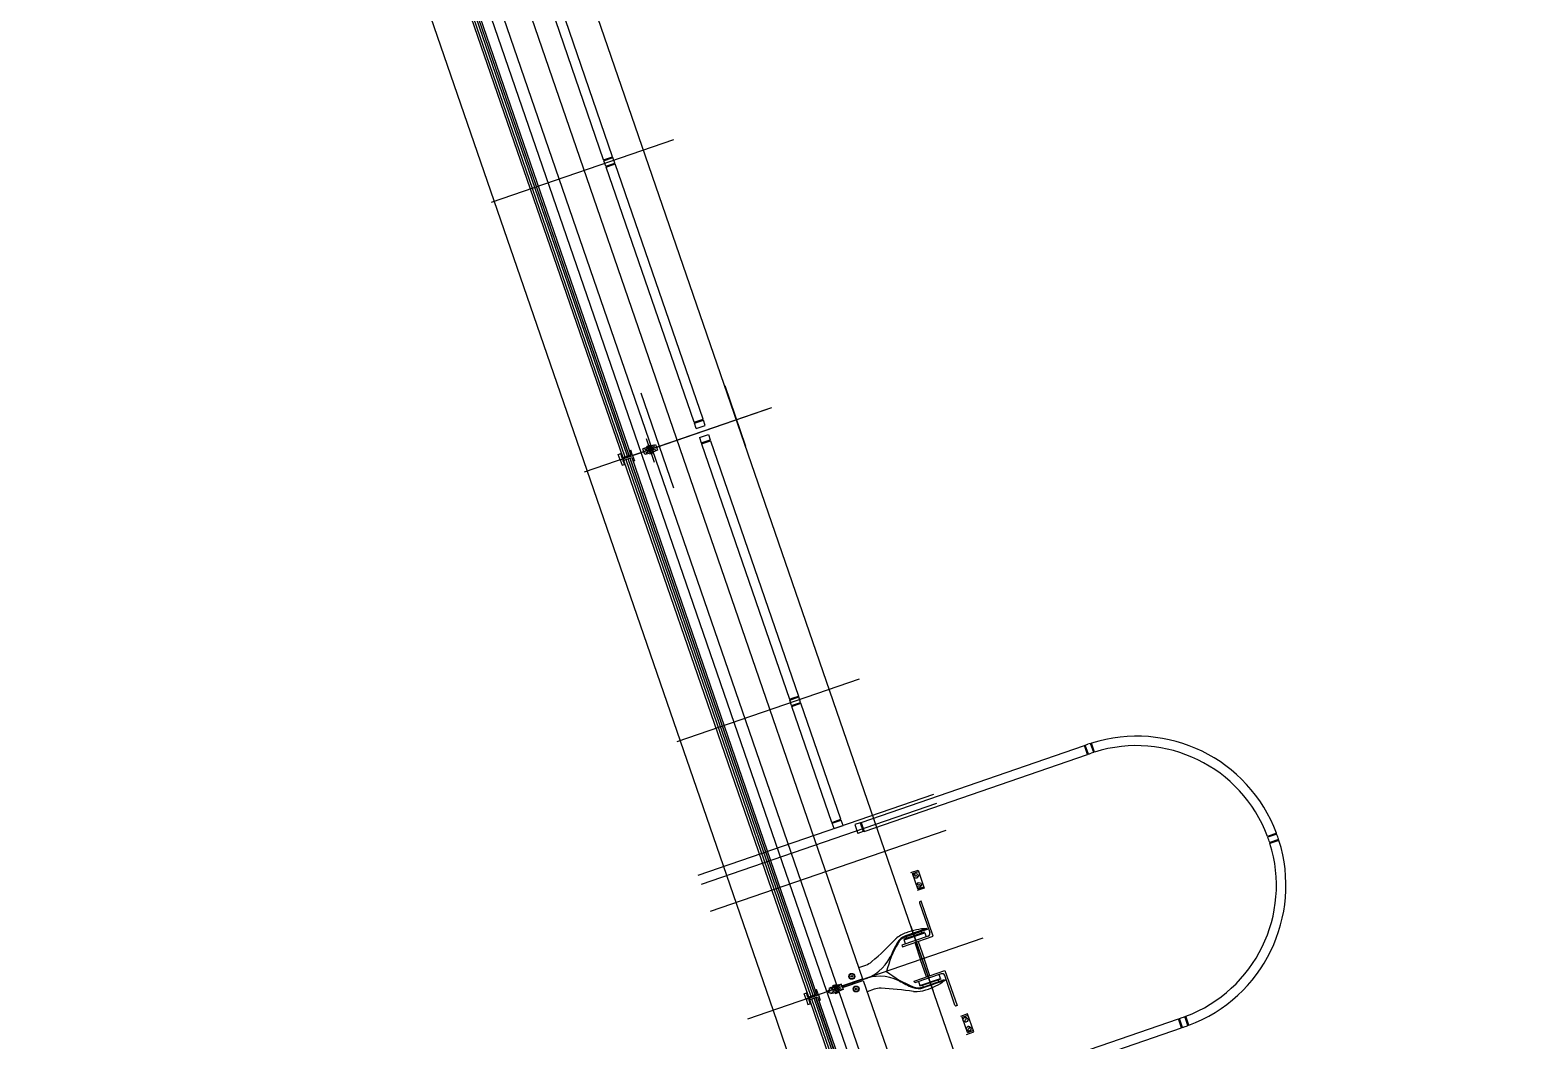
# Model space of a CAD drawing. Extents: x 809434 to 809707, y 818708 to 819364.
# Drawn here: x 809478.98 to 809486.79, y 819222.24 to 819227.56 of the extents above; entities that cross this region are included whole.
import ezdxf

# ---------------------------------------------------------------- set-up
doc = ezdxf.new("R2010")
doc.units = 0
for name, color, linetype in [('MAJ610__', 7, 'Continuous'), ('MAJ630__', 7, 'Continuous'), ('MAJ640__', 7, 'Continuous'), ('MAJ640__1', 7, 'Continuous'), ('MMH294_S', 7, 'Continuous')]:
    doc.layers.add(name, color=color, linetype=linetype)

msp = doc.modelspace()

# ---------------------------------------------------------------- linework, layer by layer
at = {"layer": 'MAJ610__'}
for p, q in [((809483.6186, 819223.118), (809483.6493, 819223.1286)), ((809483.6463, 819223.0376), (809483.6186, 819223.118)), ((809483.6463, 819223.0376), (809483.677, 819223.0482)), ((809483.8791, 819222.3616), (809483.9098, 819222.3722)), ((809483.9067, 819222.2812), (809483.8791, 819222.3616)), ((809483.9067, 819222.2812), (809483.9375, 819222.2918))]:
    msp.add_line(p, q, dxfattribs=at)
for points in [[(809483.6091, 819223.1226), (809483.6469, 819223.1357), (809483.6795, 819223.0411), (809483.6416, 819223.0281)], [(809483.9021, 819222.2717), (809483.9399, 819222.2847), (809483.9074, 819222.3793), (809483.8695, 819222.3662)]]:
    msp.add_lwpolyline(points, dxfattribs=at)
for centre in [(809483.6361, 819223.1055), (809483.6524, 819223.0582), (809483.8966, 819222.3491), (809483.9129, 819222.3018)]:
    msp.add_circle(centre, 0.0125, dxfattribs=at)
for centre, start, end in [((809483.6341, 819223.1114), 109, 289), ((809483.6382, 819223.0996), 289, 109), ((809483.6504, 819223.0642), 109, 289), ((809483.6544, 819223.0523), 289, 109), ((809483.8986, 819222.3432), 109, 289), ((809483.8945, 819222.355), 289, 109), ((809483.9149, 819222.2959), 109, 289), ((809483.9108, 819222.3077), 289, 109)]:
    msp.add_arc(centre, 0.00625, start, end, dxfattribs=at)
at = {"layer": 'MAJ630__'}
for p, q in [((809478.9779, 819233.7435), (809482.8847, 819222.3973)), ((809481.4057, 819228.2285), (809483.3559, 819222.5648)), ((809481.1228, 819228.1284), (809482.0946, 819225.306)), ((809481.1654, 819228.1431), (809482.1372, 819225.3207)), ((809482.1299, 819225.342), (809482.1372, 819225.3445)), ((809482.147, 819225.3161), (809482.1372, 819225.3445)), ((809482.0717, 819225.3219), (809482.084, 819225.3262)), ((809482.0815, 819225.2936), (809482.0717, 819225.3219)), ((809482.0815, 819225.2936), (809482.147, 819225.3161)), ((809482.0815, 819225.2936), (809482.147, 819225.3161)), ((809482.0815, 819225.2936), (809482.0912, 819225.2652)), ((809482.0913, 819225.3049), (809482.084, 819225.3262)), ((809482.0912, 819225.2652), (809482.1035, 819225.2694)), ((809482.0913, 819225.3049), (809482.1372, 819225.3207)), ((809482.0962, 819225.2907), (809482.1421, 819225.3065)), ((809482.0962, 819225.2907), (809482.1035, 819225.2694)), ((809482.0995, 819225.2919), (809483.0714, 819222.4695)), ((809482.1372, 819225.3207), (809482.1299, 819225.342)), ((809482.1421, 819225.3065), (809483.1139, 819222.4841)), ((809482.1421, 819225.3065), (809482.1494, 819225.2852)), ((809482.147, 819225.3161), (809482.1567, 819225.2878)), ((809482.1494, 819225.2852), (809482.1567, 819225.2878)), ((809483.3591, 819222.5554), (809485.3093, 819216.8917)), ((809483.0484, 819222.4854), (809483.0607, 819222.4896)), ((809483.0582, 819222.457), (809483.0484, 819222.4854)), ((809483.0582, 819222.457), (809483.1237, 819222.4796)), ((809483.0582, 819222.457), (809483.1237, 819222.4796)), ((809483.0582, 819222.457), (809483.0679, 819222.4287)), ((809483.068, 819222.4683), (809483.0607, 819222.4896)), ((809483.068, 819222.4683), (809483.1139, 819222.4841)), ((809483.0729, 819222.4542), (809483.1188, 819222.47)), ((809483.0729, 819222.4542), (809483.0802, 819222.4329)), ((809483.0762, 819222.4553), (809484.0481, 819219.6329)), ((809483.1066, 819222.5054), (809483.1139, 819222.5079)), ((809483.1139, 819222.4841), (809483.1066, 819222.5054)), ((809483.1237, 819222.4796), (809483.1139, 819222.5079)), ((809483.1188, 819222.47), (809484.0906, 819219.6476)), ((809483.1188, 819222.47), (809483.1261, 819222.4487)), ((809483.1237, 819222.4796), (809483.1334, 819222.4512)), ((809482.8847, 819222.3973), (809486.7915, 819211.0511)), ((809483.0679, 819222.4287), (809483.0802, 819222.4329)), ((809483.1261, 819222.4487), (809483.1334, 819222.4512))]:
    msp.add_line(p, q, dxfattribs=at)
for points in [[(809483.6937, 819222.8283), (809483.6951, 819222.8243), (809483.5823, 819222.7854)], [(809483.3355, 819222.6239), (809483.3723, 819222.6366)], [(809483.6734, 819222.5209), (809483.7862, 819222.5598), (809483.7875, 819222.5558)], [(809483.4163, 819222.5089), (809483.3794, 819222.4963)]]:
    msp.add_lwpolyline(points, dxfattribs=at)
for centre, radius, start, end in [((809482.5413, 819223.6801), 1.3402, 310.07845, 317.42579), ((809483.5429, 819222.7599), 0.02, 130.39607, 137.42579), ((809483.6417, 819222.6438), 0.1724, 109.2751, 130.39607), ((809483.6067, 819222.7145), 0.075, 109, 149.96236), ((809483.7047, 819222.4891), 0.3393, 91.86071, 110.70605), ((809484.029, 819222.4703), 0.5628, 149.96236, 166.36786), ((809483.3398, 819222.7311), 0.1, 289, 310.07845), ((809483.8314, 819223.0442), 0.5628, 231.63214, 248.03764), ((809483.5874, 819222.8298), 0.3393, 287.29394, 306.13928), ((809483.4488, 819222.4144), 0.1, 87.92155, 109), ((809483.4038, 819221.175), 1.3402, 80.57421, 87.92155), ((809483.6489, 819222.5918), 0.075, 248.03764, 289), ((809483.6266, 819222.5168), 0.02, 260.57421, 267.60393), ((809483.633, 819222.6691), 0.1724, 267.60393, 288.72489)]:
    msp.add_arc(centre, radius, start, end, dxfattribs=at)
at = {"layer": 'MAJ640__'}
for p, q in [((809481.2166, 819228.1634), (809483.1667, 819222.4997)), ((809481.1344, 819228.1324), (809482.1062, 819225.31)), ((809481.1457, 819228.1363), (809482.1176, 819225.3139)), ((809481.1552, 819228.1396), (809482.127, 819225.3172)), ((809481.1559, 819228.1398), (809482.1277, 819225.3174)), ((809482.2114, 819225.3542), (809482.201, 819225.3506)), ((809482.2108, 819225.3222), (809482.201, 819225.3506)), ((809482.2514, 819225.3614), (809482.2206, 819225.3508)), ((809482.2215, 819225.3632), (809482.2432, 819225.3707)), ((809482.2221, 819225.3645), (809482.2215, 819225.3632)), ((809482.2225, 819225.3604), (809482.2215, 819225.3632)), ((809482.242, 819225.3713), (809482.2221, 819225.3645)), ((809482.2225, 819225.3604), (809482.2442, 819225.3679)), ((809482.2244, 819225.361), (809482.2247, 819225.3601)), ((809482.2571, 819225.3448), (809482.2263, 819225.3342)), ((809482.242, 819225.3713), (809482.2432, 819225.3707)), ((809482.2423, 819225.3672), (809482.2427, 819225.3663)), ((809482.2442, 819225.3679), (809482.2432, 819225.3707)), ((809482.2516, 819225.3614), (809482.2592, 819225.364)), ((809482.2568, 819225.3698), (809482.2672, 819225.3734)), ((809482.2649, 819225.3475), (809482.2573, 819225.3449)), ((809482.2769, 819225.345), (809482.2665, 819225.3414)), ((809482.2672, 819225.3734), (809482.2769, 819225.345)), ((809482.1111, 819225.2958), (809483.0829, 819222.4735)), ((809482.1225, 819225.2998), (809483.0943, 819222.4774)), ((809482.1319, 819225.303), (809483.1037, 819222.4806)), ((809482.1326, 819225.3033), (809483.1044, 819222.4809)), ((809482.2212, 819225.3258), (809482.2108, 819225.3222)), ((809482.2188, 819225.3316), (809482.2263, 819225.3342)), ((809482.2223, 819225.3249), (809482.2662, 819225.34)), ((809482.2555, 819225.3352), (809482.2337, 819225.3278)), ((809482.2347, 819225.3249), (809482.2337, 819225.3278)), ((809482.2564, 819225.3324), (809482.2347, 819225.3249)), ((809482.236, 819225.3243), (809482.2347, 819225.3249)), ((809482.2353, 819225.3294), (809482.2354, 819225.3289)), ((809482.2361, 819225.3286), (809482.2354, 819225.3289)), ((809482.236, 819225.3243), (809482.2558, 819225.3311)), ((809482.2531, 819225.3344), (809482.2534, 819225.3351)), ((809482.2532, 819225.3355), (809482.2534, 819225.3351)), ((809482.2564, 819225.3324), (809482.2555, 819225.3352)), ((809482.2558, 819225.3311), (809482.2564, 819225.3324)), ((809483.5836, 819222.7859), (809483.5865, 819222.7774)), ((809483.6099, 819222.8404), (809483.7273, 819222.4995)), ((809483.6669, 819222.8051), (809483.664, 819222.8136)), ((809483.6295, 819222.7544), (809483.6605, 819222.6644)), ((809483.6475, 819222.7606), (809483.6785, 819222.6706)), ((809483.6915, 819222.5744), (809483.6605, 819222.6644)), ((809483.7094, 819222.5806), (809483.6785, 819222.6706)), ((809483.1884, 819222.519), (809483.2324, 819222.5342)), ((809483.2199, 819222.5341), (809483.1982, 819222.5267)), ((809483.1988, 819222.5279), (809483.2187, 819222.5348)), ((809483.2209, 819222.5313), (809483.1992, 819222.5238)), ((809483.2187, 819222.5348), (809483.2199, 819222.5341)), ((809483.2199, 819222.5341), (809483.2209, 819222.5313)), ((809483.2439, 819222.5368), (809483.2335, 819222.5332)), ((809483.2471, 819222.5274), (809483.2439, 819222.5368)), ((809483.2471, 819222.5274), (809483.3559, 819222.5648)), ((809483.2504, 819222.5179), (809483.3591, 819222.5554)), ((809483.7521, 819222.5575), (809483.755, 819222.549)), ((809483.0878, 819222.4593), (809484.0596, 819219.6369)), ((809483.0992, 819222.4632), (809484.071, 819219.6408)), ((809483.1086, 819222.4665), (809484.0804, 819219.6441)), ((809483.1093, 819222.4667), (809484.0811, 819219.6443)), ((809483.1667, 819222.4997), (809483.181, 819222.5046)), ((809483.17, 819222.4902), (809483.1842, 819222.4951)), ((809483.17, 819222.4902), (809485.1202, 819216.8266)), ((809483.1881, 819222.5176), (809483.1777, 819222.514)), ((809483.1777, 819222.514), (809483.181, 819222.5046)), ((809483.1875, 819222.4857), (809483.1842, 819222.4951)), ((809483.1979, 819222.4893), (809483.1875, 819222.4857)), ((809483.1898, 819222.5116), (809483.1974, 819222.5142)), ((809483.1955, 819222.495), (809483.203, 819222.4977)), ((809483.2281, 819222.5248), (809483.1974, 819222.5142)), ((809483.1988, 819222.5279), (809483.1982, 819222.5267)), ((809483.1982, 819222.5267), (809483.1992, 819222.5238)), ((809483.199, 819222.4883), (809483.2429, 819222.5035)), ((809483.2015, 819222.5246), (809483.2012, 819222.524)), ((809483.2014, 819222.5235), (809483.2012, 819222.524)), ((809483.2338, 819222.5083), (809483.203, 819222.4977)), ((809483.2322, 819222.4987), (809483.2104, 819222.4912)), ((809483.2114, 819222.4884), (809483.2104, 819222.4912)), ((809483.2331, 819222.4959), (809483.2114, 819222.4884)), ((809483.2127, 819222.4877), (809483.2114, 819222.4884)), ((809483.212, 819222.4928), (809483.2121, 819222.4923)), ((809483.2128, 819222.492), (809483.2121, 819222.4923)), ((809483.2127, 819222.4877), (809483.2325, 819222.4946)), ((809483.2186, 819222.5305), (809483.2192, 819222.5302)), ((809483.2194, 819222.5297), (809483.2192, 819222.5302)), ((809483.2359, 819222.5275), (809483.2283, 819222.5249)), ((809483.2298, 819222.4979), (809483.2301, 819222.4985)), ((809483.2299, 819222.499), (809483.2301, 819222.4985)), ((809483.2331, 819222.4959), (809483.2322, 819222.4987)), ((809483.2325, 819222.4946), (809483.2331, 819222.4959)), ((809483.2416, 819222.5109), (809483.234, 819222.5083)), ((809483.2536, 819222.5085), (809483.2432, 819222.5049)), ((809483.2504, 819222.5179), (809483.2536, 819222.5085)), ((809483.6747, 819222.5214), (809483.6718, 819222.5298))]:
    msp.add_line(p, q, dxfattribs=at)
for points in [[(809482.2557, 819225.3707), (809482.2117, 819225.3556)], [(809483.5615, 819222.7416), (809483.5647, 819222.7321), (809483.7265, 819222.7878), (809483.6629, 819222.9723), (809483.6582, 819222.9707)], [(809483.6551, 819222.9643), (809483.7089, 819222.8082)], [(809483.6996, 819222.7891), (809483.5615, 819222.7416)], [(809483.5813, 819222.7484), (809483.5744, 819222.7685), (809483.6822, 819222.8056), (809483.6891, 819222.7855)], [(809483.6937, 819222.8283), (809483.5809, 819222.7894)], [(809483.63, 819222.5427), (809483.6267, 819222.5521), (809483.7885, 819222.6078), (809483.852, 819222.4233), (809483.8472, 819222.4217)], [(809483.7681, 819222.5902), (809483.63, 819222.5427)], [(809483.6498, 819222.5495), (809483.6567, 819222.5294), (809483.7645, 819222.5665), (809483.7576, 819222.5866)], [(809483.7875, 819222.5558), (809483.6747, 819222.5169)], [(809483.8409, 819222.4248), (809483.7871, 819222.5809)]]:
    msp.add_lwpolyline(points, dxfattribs=at)
for points in [[(809483.6822, 819222.8056), (809483.6807, 819222.8099), (809483.5729, 819222.7728), (809483.5744, 819222.7685)], [(809483.7645, 819222.5665), (809483.766, 819222.5623), (809483.6582, 819222.5251), (809483.6567, 819222.5294)]]:
    msp.add_lwpolyline(points, close=True, dxfattribs=at)
for centre, radius in [((809482.239, 819225.3478), 0.006), ((809483.2988, 819222.5769), 0.0155), ((809483.2988, 819222.5769), 0.0135), ((809483.2988, 819222.5769), 0.0042), ((809483.3216, 819222.5107), 0.0155), ((809483.3216, 819222.5107), 0.0135), ((809483.3216, 819222.5107), 0.0042)]:
    msp.add_circle(centre, radius, dxfattribs=at)
for centre, radius, start, end in [((809482.239, 819225.3478), 0.0095, 145.18264, 252.81736), ((809482.239, 819225.3478), 0.0109, 101.1265, 116.87349), ((809482.239, 819225.3478), 0.0095, 326.69488, 71.30512), ((809482.239, 819225.3478), 0.0109, 281.1265, 296.87349), ((809483.6598, 819222.9659), 0.005, 109, 199), ((809483.6067, 819222.7145), 0.0792, 109, 149.96236), ((809483.6947, 819222.8033), 0.015, 289, 19), ((809484.029, 819222.4703), 0.567, 149.96236, 158.10407), ((809483.2951, 819222.7821), 0.2307, 285.67731, 333.23123), ((809483.4843, 819222.6892), 0.02, 326.67541, 338.10407), ((809483.445, 819222.3467), 0.2307, 64.76877, 112.32268), ((809483.5369, 819222.5364), 0.02, 59.89592, 71.32459), ((809483.8314, 819223.0442), 0.567, 239.89592, 248.03764), ((809483.773, 819222.576), 0.015, 19, 109), ((809483.2157, 819222.5113), 0.0095, 145.18264, 199.00008), ((809483.2157, 819222.5113), 0.0095, 198.99991, 252.81736), ((809483.2157, 819222.5113), 0.006, 18.99986, 199.00013), ((809483.2157, 819222.5113), 0.006, 198.99986, 19.00013), ((809483.2157, 819222.5113), 0.0109, 101.1265, 116.87349), ((809483.2157, 819222.5113), 0.0109, 281.1265, 296.87349), ((809483.2157, 819222.5113), 0.0095, 18.99991, 71.30512), ((809483.2157, 819222.5113), 0.0095, 326.69488, 19.00008), ((809483.6489, 819222.5918), 0.0792, 248.03764, 289), ((809483.8456, 819222.4264), 0.005, 199, 289)]:
    msp.add_arc(centre, radius, start, end, dxfattribs=at)
for points, degree in [([(809482.2114, 819225.3549), (809482.2114, 819225.3549), (809482.2114, 819225.355), (809482.2114, 819225.3551), (809482.2114, 819225.3551), (809482.2114, 819225.3552), (809482.2114, 819225.3553), (809482.2115, 819225.3553), (809482.2115, 819225.3553), (809482.2115, 819225.3554), (809482.2115, 819225.3554), (809482.2116, 819225.3555), (809482.2116, 819225.3555), (809482.2116, 819225.3556), (809482.2117, 819225.3556), (809482.2117, 819225.3556)], 3), ([(809482.2122, 819225.3487), (809482.2121, 819225.349), (809482.212, 819225.3494), (809482.2118, 819225.3502), (809482.2117, 819225.3508), (809482.2116, 819225.3519), (809482.2115, 819225.3525), (809482.2114, 819225.3537), (809482.2114, 819225.3543), (809482.2114, 819225.3549)], 3), ([(809482.2122, 819225.3487), (809482.2122, 819225.3487), (809482.2122, 819225.3487), (809482.2123, 819225.3486), (809482.2123, 819225.3486), (809482.2123, 819225.3485), (809482.2123, 819225.3485), (809482.2123, 819225.3485)], 3), ([(809482.2131, 819225.3481), (809482.2131, 819225.3481), (809482.2131, 819225.3481), (809482.213, 819225.3481), (809482.213, 819225.3481), (809482.2129, 819225.3481), (809482.2129, 819225.3481), (809482.2127, 819225.3481), (809482.2127, 819225.3481), (809482.2125, 819225.3482), (809482.2125, 819225.3483), (809482.2124, 819225.3484), (809482.2123, 819225.3484), (809482.2123, 819225.3485)], 3), ([(809482.2131, 819225.3481), (809482.2137, 819225.3484), (809482.2143, 819225.3486), (809482.2159, 819225.3491), (809482.2169, 819225.3495), (809482.2184, 819225.35), (809482.219, 819225.3502), (809482.22, 819225.3505), (809482.2203, 819225.3506), (809482.2206, 819225.3508)], 3), ([(809482.2131, 819225.3481), (809482.2139, 819225.3484), (809482.2148, 819225.3487), (809482.2157, 819225.3491), (809482.2169, 819225.3495), (809482.2182, 819225.3499), (809482.2195, 819225.3504), (809482.2199, 819225.3505), (809482.2203, 819225.3506), (809482.2206, 819225.3508)], 3), ([(809482.2206, 819225.3508), (809482.2207, 819225.3507), (809482.2207, 819225.3507), (809482.2207, 819225.3506), (809482.2208, 819225.3504), (809482.2209, 819225.3498), (809482.221, 819225.3494), (809482.2211, 819225.3482), (809482.2213, 819225.3471), (809482.2217, 819225.3449), (809482.222, 819225.3437), (809482.2228, 819225.3414), (809482.2232, 819225.3403), (809482.2242, 819225.3382), (809482.2247, 819225.3372), (809482.2255, 819225.3359), (809482.2258, 819225.3355), (809482.2261, 819225.3348), (809482.2262, 819225.3346), (809482.2263, 819225.3343), (809482.2263, 819225.3343), (809482.2263, 819225.3342)], 3), ([(809482.2319, 819225.3543), (809482.2319, 819225.3543), (809482.2319, 819225.3543), (809482.2318, 819225.3542), (809482.2318, 819225.3541), (809482.2316, 819225.3539), (809482.2315, 819225.3537), (809482.2313, 819225.3534), (809482.2311, 819225.3532), (809482.231, 819225.353)], 3), ([(809482.234, 819225.3576), (809482.2329, 819225.3559), (809482.2319, 819225.3543)], 2), ([(809482.2405, 819225.3573), (809482.2388, 819225.3579), (809482.2369, 819225.3586)], 2), ([(809482.242, 819225.3568), (809482.2418, 819225.3569), (809482.2416, 819225.3569), (809482.2412, 819225.3571), (809482.241, 819225.3571), (809482.2408, 819225.3572), (809482.2407, 819225.3573), (809482.2406, 819225.3573), (809482.2405, 819225.3573), (809482.2405, 819225.3573)], 3), ([(809482.2514, 819225.3614), (809482.2515, 819225.3614), (809482.2515, 819225.3614), (809482.2516, 819225.3614)], 2), ([(809482.2514, 819225.3614), (809482.2515, 819225.3614), (809482.2515, 819225.3614), (809482.2516, 819225.3614)], 2), ([(809482.2573, 819225.3449), (809482.2573, 819225.3449), (809482.2573, 819225.3449), (809482.2572, 819225.345), (809482.2571, 819225.3452), (809482.257, 819225.3458), (809482.257, 819225.3462), (809482.2568, 819225.3475), (809482.2566, 819225.3485), (809482.2562, 819225.3507), (809482.2559, 819225.3519), (809482.2551, 819225.3543), (809482.2547, 819225.3554), (809482.2537, 819225.3575), (809482.2532, 819225.3584), (809482.2524, 819225.3597), (809482.2522, 819225.3602), (809482.2518, 819225.3608), (809482.2517, 819225.361), (809482.2516, 819225.3613), (809482.2516, 819225.3614), (809482.2516, 819225.3614)], 3), ([(809482.2557, 819225.3707), (809482.2557, 819225.3708), (809482.2557, 819225.3708), (809482.2558, 819225.3707), (809482.2558, 819225.3707), (809482.2559, 819225.3707), (809482.256, 819225.3707), (809482.256, 819225.3707), (809482.256, 819225.3706), (809482.2561, 819225.3706), (809482.2561, 819225.3706), (809482.2562, 819225.3705), (809482.2562, 819225.3705), (809482.2563, 819225.3704), (809482.2563, 819225.3704), (809482.2563, 819225.3703)], 3), ([(809482.2563, 819225.3703), (809482.2567, 819225.3699), (809482.2571, 819225.3694), (809482.2577, 819225.3684), (809482.258, 819225.3679), (809482.2586, 819225.3669), (809482.2588, 819225.3664), (809482.2592, 819225.3656), (809482.2594, 819225.3653), (809482.2595, 819225.365)], 3), ([(809482.2573, 819225.3449), (809482.2572, 819225.3448), (809482.2572, 819225.3448), (809482.2571, 819225.3448)], 2), ([(809482.2595, 819225.3648), (809482.2596, 819225.3648), (809482.2596, 819225.3647), (809482.2596, 819225.3646), (809482.2596, 819225.3645), (809482.2596, 819225.3644), (809482.2595, 819225.3643), (809482.2594, 819225.3642), (809482.2594, 819225.3642), (809482.2593, 819225.3641), (809482.2592, 819225.364), (809482.2592, 819225.364), (809482.2592, 819225.364), (809482.2592, 819225.364)], 3), ([(809482.2595, 819225.3648), (809482.2595, 819225.3648), (809482.2595, 819225.3648), (809482.2595, 819225.3649), (809482.2595, 819225.3649), (809482.2595, 819225.3649), (809482.2595, 819225.365), (809482.2595, 819225.365)], 3), ([(809482.2649, 819225.3475), (809482.2649, 819225.3475), (809482.2649, 819225.3475), (809482.2649, 819225.3475), (809482.265, 819225.3475), (809482.265, 819225.3475), (809482.2651, 819225.3475), (809482.2652, 819225.3475), (809482.2653, 819225.3475), (809482.2654, 819225.3474), (809482.2655, 819225.3474), (809482.2656, 819225.3472), (809482.2656, 819225.3472), (809482.2656, 819225.3471)], 3), ([(809482.2657, 819225.3469), (809482.2657, 819225.3469), (809482.2657, 819225.347), (809482.2657, 819225.347), (809482.2657, 819225.347), (809482.2656, 819225.3471), (809482.2656, 819225.3471), (809482.2656, 819225.3471)], 3), ([(809482.2657, 819225.3469), (809482.2658, 819225.3466), (809482.2659, 819225.3462), (809482.2661, 819225.3454), (809482.2662, 819225.3448), (809482.2664, 819225.3437), (809482.2664, 819225.3432), (809482.2665, 819225.342), (809482.2665, 819225.3414), (809482.2665, 819225.3408)], 3), ([(809482.2184, 819225.3308), (809482.2184, 819225.3309), (809482.2184, 819225.3309), (809482.2183, 819225.331), (809482.2183, 819225.3311), (809482.2184, 819225.3312), (809482.2184, 819225.3313), (809482.2185, 819225.3314), (809482.2185, 819225.3315), (809482.2186, 819225.3315), (809482.2187, 819225.3316), (809482.2188, 819225.3316), (809482.2188, 819225.3316), (809482.2188, 819225.3316)], 3), ([(809482.2184, 819225.3308), (809482.2184, 819225.3308), (809482.2184, 819225.3308), (809482.2184, 819225.3308), (809482.2184, 819225.3307), (809482.2184, 819225.3307), (809482.2184, 819225.3307), (809482.2185, 819225.3306)], 3), ([(809482.2216, 819225.3253), (809482.2212, 819225.3258), (809482.2209, 819225.3262), (809482.2202, 819225.3272), (809482.2199, 819225.3277), (809482.2193, 819225.3287), (809482.2191, 819225.3292), (809482.2187, 819225.33), (809482.2186, 819225.3303), (809482.2185, 819225.3306)], 3), ([(809482.2223, 819225.3249), (809482.2222, 819225.3249), (809482.2222, 819225.3249), (809482.2221, 819225.3249), (809482.2221, 819225.3249), (809482.222, 819225.3249), (809482.222, 819225.3249), (809482.2219, 819225.325), (809482.2219, 819225.325), (809482.2218, 819225.325), (809482.2218, 819225.3251), (809482.2217, 819225.3251), (809482.2217, 819225.3251), (809482.2216, 819225.3252), (809482.2216, 819225.3252), (809482.2216, 819225.3253)], 3), ([(809482.2359, 819225.3388), (809482.2361, 819225.3387), (809482.2363, 819225.3387), (809482.2367, 819225.3385), (809482.2369, 819225.3385), (809482.2372, 819225.3384), (809482.2373, 819225.3384), (809482.2374, 819225.3383), (809482.2374, 819225.3383), (809482.2374, 819225.3383)], 3), ([(809482.2374, 819225.3383), (809482.2391, 819225.3377), (809482.2411, 819225.3371)], 2), ([(809482.2439, 819225.338), (809482.245, 819225.3398), (809482.246, 819225.3413)], 2), ([(809482.246, 819225.3413), (809482.2461, 819225.3413), (809482.2461, 819225.3413), (809482.2461, 819225.3414), (809482.2462, 819225.3415), (809482.2463, 819225.3417), (809482.2464, 819225.3419), (809482.2467, 819225.3422), (809482.2468, 819225.3424), (809482.2469, 819225.3426)], 3), ([(809482.2665, 819225.3408), (809482.2665, 819225.3407), (809482.2665, 819225.3406), (809482.2665, 819225.3405), (809482.2665, 819225.3405), (809482.2665, 819225.3404), (809482.2665, 819225.3404), (809482.2665, 819225.3403), (809482.2664, 819225.3403), (809482.2664, 819225.3402), (809482.2664, 819225.3402), (809482.2664, 819225.3401), (809482.2663, 819225.3401), (809482.2663, 819225.34), (809482.2663, 819225.34), (809482.2662, 819225.34)], 3), ([(809483.233, 819222.5338), (809483.233, 819222.5338), (809483.233, 819222.5339), (809483.2329, 819222.534), (809483.2329, 819222.534), (809483.2328, 819222.534), (809483.2328, 819222.5341), (809483.2327, 819222.5341), (809483.2327, 819222.5341), (809483.2326, 819222.5341), (809483.2326, 819222.5342), (809483.2325, 819222.5342), (809483.2325, 819222.5342), (809483.2324, 819222.5342), (809483.2324, 819222.5342), (809483.2324, 819222.5342)], 3), ([(809483.2362, 819222.5284), (809483.2361, 819222.5287), (809483.2359, 819222.5291), (809483.2355, 819222.5299), (809483.2353, 819222.5304), (809483.2347, 819222.5313), (809483.2344, 819222.5318), (809483.2338, 819222.5328), (809483.2334, 819222.5333), (809483.233, 819222.5338)], 3), ([(809483.1884, 819222.519), (809483.1884, 819222.519), (809483.1883, 819222.519), (809483.1883, 819222.519), (809483.1882, 819222.5189), (809483.1882, 819222.5189), (809483.1882, 819222.5188), (809483.1882, 819222.5188), (809483.1882, 819222.5187), (809483.1881, 819222.5187), (809483.1881, 819222.5186), (809483.1881, 819222.5185), (809483.1881, 819222.5185), (809483.1881, 819222.5184), (809483.1881, 819222.5184), (809483.1881, 819222.5183)], 3), ([(809483.1881, 819222.5183), (809483.1881, 819222.5177), (809483.1881, 819222.5171), (809483.1882, 819222.5159), (809483.1883, 819222.5153), (809483.1884, 819222.5142), (809483.1885, 819222.5137), (809483.1887, 819222.5128), (809483.1888, 819222.5125), (809483.1889, 819222.5122)], 3), ([(809483.189, 819222.512), (809483.189, 819222.512), (809483.189, 819222.512), (809483.189, 819222.512), (809483.189, 819222.5121), (809483.1889, 819222.5121), (809483.1889, 819222.5121), (809483.1889, 819222.5122)], 3), ([(809483.189, 819222.512), (809483.189, 819222.5119), (809483.189, 819222.5119), (809483.1891, 819222.5118), (809483.1891, 819222.5117), (809483.1892, 819222.5116), (809483.1893, 819222.5116), (809483.1894, 819222.5116), (809483.1895, 819222.5116), (809483.1896, 819222.5116), (809483.1897, 819222.5116), (809483.1898, 819222.5116), (809483.1898, 819222.5116), (809483.1898, 819222.5116)], 3), ([(809483.1951, 819222.4943), (809483.1951, 819222.4943), (809483.1951, 819222.4943), (809483.195, 819222.4944), (809483.195, 819222.4945), (809483.1951, 819222.4947), (809483.1951, 819222.4947), (809483.1952, 819222.4949), (809483.1952, 819222.4949), (809483.1953, 819222.495), (809483.1954, 819222.495), (809483.1955, 819222.495), (809483.1955, 819222.495), (809483.1955, 819222.495)], 3), ([(809483.1951, 819222.4943), (809483.1951, 819222.4943), (809483.1951, 819222.4942), (809483.1951, 819222.4942), (809483.1951, 819222.4942), (809483.1951, 819222.4941), (809483.1951, 819222.4941), (809483.1952, 819222.4941)], 3), ([(809483.1983, 819222.4887), (809483.1979, 819222.4892), (809483.1976, 819222.4897), (809483.1969, 819222.4907), (809483.1966, 819222.4912), (809483.196, 819222.4922), (809483.1958, 819222.4926), (809483.1954, 819222.4934), (809483.1953, 819222.4938), (809483.1952, 819222.4941)], 3), ([(809483.1992, 819222.5056), (809483.1989, 819222.5066), (809483.1986, 819222.5076), (809483.1981, 819222.5098), (809483.198, 819222.5108), (809483.1977, 819222.5123), (809483.1977, 819222.5129), (809483.1975, 819222.5136), (809483.1975, 819222.5138), (809483.1974, 819222.5141), (809483.1974, 819222.5142), (809483.1974, 819222.5142)], 3), ([(809483.199, 819222.4883), (809483.1989, 819222.4883), (809483.1989, 819222.4883), (809483.1988, 819222.4883), (809483.1988, 819222.4883), (809483.1987, 819222.4884), (809483.1987, 819222.4884), (809483.1986, 819222.4884), (809483.1986, 819222.4884), (809483.1985, 819222.4885), (809483.1985, 819222.4885), (809483.1984, 819222.4885), (809483.1984, 819222.4886), (809483.1984, 819222.4886), (809483.1983, 819222.4887), (809483.1983, 819222.4887)], 3), ([(809483.1992, 819222.5056), (809483.1996, 819222.5046), (809483.2, 819222.5036), (809483.2009, 819222.5016), (809483.2015, 819222.5007), (809483.2022, 819222.4994), (809483.2025, 819222.4989), (809483.2028, 819222.4983), (809483.2029, 819222.498), (809483.203, 819222.4978), (809483.203, 819222.4977), (809483.203, 819222.4977)], 3), ([(809483.2077, 819222.5165), (809483.2078, 819222.5166), (809483.208, 819222.5168), (809483.2082, 819222.5172), (809483.2083, 819222.5174), (809483.2085, 819222.5176), (809483.2085, 819222.5177), (809483.2086, 819222.5177), (809483.2086, 819222.5178), (809483.2086, 819222.5178)], 3), ([(809483.2086, 819222.5178), (809483.2096, 819222.5193), (809483.2107, 819222.521)], 2), ([(809483.2126, 819222.5023), (809483.2128, 819222.5022), (809483.213, 819222.5021), (809483.2134, 819222.502), (809483.2136, 819222.5019), (809483.2139, 819222.5018), (809483.214, 819222.5018), (809483.2141, 819222.5018), (809483.2141, 819222.5018), (809483.2141, 819222.5018)], 3), ([(809483.2136, 819222.522), (809483.2155, 819222.5213), (809483.2172, 819222.5208)], 2), ([(809483.2141, 819222.5018), (809483.2158, 819222.5012), (809483.2178, 819222.5005)], 2), ([(809483.2172, 819222.5208), (809483.2173, 819222.5207), (809483.2173, 819222.5207), (809483.2174, 819222.5207), (809483.2175, 819222.5207), (809483.2177, 819222.5206), (809483.2179, 819222.5205), (809483.2183, 819222.5204), (809483.2185, 819222.5203), (809483.2187, 819222.5203)], 3), ([(809483.2206, 819222.5015), (809483.2218, 819222.5032), (809483.2227, 819222.5047)], 2), ([(809483.2227, 819222.5047), (809483.2228, 819222.5047), (809483.2228, 819222.5048), (809483.2228, 819222.5048), (809483.2229, 819222.5049), (809483.223, 819222.5052), (809483.2231, 819222.5053), (809483.2234, 819222.5057), (809483.2235, 819222.5059), (809483.2236, 819222.506)], 3), ([(809483.2283, 819222.5249), (809483.2282, 819222.5248), (809483.2282, 819222.5248), (809483.2281, 819222.5248)], 2), ([(809483.2283, 819222.5249), (809483.2283, 819222.5248), (809483.2283, 819222.5248), (809483.2283, 819222.5247), (809483.2284, 819222.5245), (809483.2287, 819222.5239), (809483.2289, 819222.5236), (809483.2295, 819222.5225), (809483.23, 819222.5216), (809483.2311, 819222.5196), (809483.2316, 819222.5184), (809483.232, 819222.5171), (809483.2321, 819222.517), (809483.2321, 819222.5169)], 3), ([(809483.234, 819222.5083), (809483.234, 819222.5083), (809483.234, 819222.5083), (809483.2339, 819222.5085), (809483.2339, 819222.5087), (809483.2337, 819222.5093), (809483.2337, 819222.5097), (809483.2335, 819222.5109), (809483.2334, 819222.5119), (809483.2329, 819222.5142), (809483.2326, 819222.5154), (809483.2322, 819222.5167), (809483.2321, 819222.5168), (809483.2321, 819222.5169)], 3), ([(809483.234, 819222.5083), (809483.2339, 819222.5083), (809483.2339, 819222.5083), (809483.2338, 819222.5083)], 2), ([(809483.2359, 819222.5275), (809483.2359, 819222.5275), (809483.2359, 819222.5275), (809483.2359, 819222.5275), (809483.236, 819222.5275), (809483.236, 819222.5275), (809483.2361, 819222.5276), (809483.2361, 819222.5276), (809483.2362, 819222.5277), (809483.2363, 819222.5278), (809483.2363, 819222.5279), (809483.2363, 819222.5281), (809483.2363, 819222.5282), (809483.2363, 819222.5282)], 3), ([(809483.2362, 819222.5284), (809483.2362, 819222.5284), (809483.2362, 819222.5284), (809483.2362, 819222.5283), (809483.2362, 819222.5283), (809483.2362, 819222.5283), (809483.2362, 819222.5282), (809483.2363, 819222.5282)], 3), ([(809483.2416, 819222.5109), (809483.2416, 819222.5109), (809483.2416, 819222.5109), (809483.2416, 819222.5109), (809483.2417, 819222.5109), (809483.2417, 819222.511), (809483.2418, 819222.511), (809483.2419, 819222.5109), (809483.242, 819222.5109), (809483.2421, 819222.5109), (809483.2422, 819222.5108), (809483.2423, 819222.5107), (809483.2423, 819222.5106), (809483.2423, 819222.5106)], 3), ([(809483.2424, 819222.5104), (809483.2424, 819222.5104), (809483.2424, 819222.5104), (809483.2424, 819222.5105), (809483.2424, 819222.5105), (809483.2424, 819222.5105), (809483.2423, 819222.5105), (809483.2423, 819222.5106)], 3), ([(809483.2424, 819222.5104), (809483.2425, 819222.51), (809483.2426, 819222.5097), (809483.2428, 819222.5088), (809483.2429, 819222.5083), (809483.2431, 819222.5072), (809483.2431, 819222.5066), (809483.2432, 819222.5054), (809483.2432, 819222.5048), (809483.2432, 819222.5042)], 3), ([(809483.2432, 819222.5042), (809483.2432, 819222.5041), (809483.2432, 819222.5041), (809483.2432, 819222.504), (809483.2432, 819222.5039), (809483.2432, 819222.5038), (809483.2432, 819222.5038), (809483.2432, 819222.5037), (809483.2432, 819222.5037), (809483.2431, 819222.5037), (809483.2431, 819222.5036), (809483.2431, 819222.5036), (809483.2431, 819222.5035), (809483.243, 819222.5035), (809483.243, 819222.5035), (809483.2429, 819222.5035)], 3)]:
    msp.add_open_spline(points, degree=degree, dxfattribs=at)
at = {"layer": 'MAJ640__1'}
for p, q in [((809483.6695, 819222.6675), (809481.7161, 819228.3406)), ((809481.2733, 819228.1829), (809485.1785, 819216.8414)), ((809482.3614, 819226.9764), (809481.4032, 819226.6465)), ((809482.6307, 819225.6844), (809482.7407, 819225.3648)), ((809482.1893, 819225.6454), (809482.361, 819225.1468)), ((809482.8498, 819225.5581), (809481.8916, 819225.2282)), ((809482.2626, 819225.2791), (809482.2198, 819225.4034)), ((809482.0995, 819225.2919), (809482.0946, 819225.306)), ((809483.3381, 819224.1399), (809482.3799, 819223.8099)), ((809483.7275, 819223.5336), (809482.4901, 819223.1075)), ((809483.7438, 819223.4863), (809482.5063, 819223.0602)), ((809483.7927, 819223.3445), (809482.5552, 819222.9184)), ((809483.988, 819222.7772), (809482.7505, 819222.3511)), ((809485.6229, 819216.9944), (809483.6695, 819222.6675)), ((809483.0762, 819222.4553), (809483.0714, 819222.4695))]:
    msp.add_line(p, q, dxfattribs=at)
msp.add_lwpolyline([(809482.877, 819225.5675), (809482.1193, 819225.3066)], dxfattribs=at)
for centre in [(809482.0971, 819225.299), (809483.0738, 819222.4624)]:
    msp.add_circle(centre, 0.003, dxfattribs=at)
at = {"layer": 'MMH294_S'}
for p, q in [((809481.9946, 819226.8713), (809481.5422, 819228.1852)), ((809482.0419, 819226.8875), (809481.5968, 819228.1803)), ((809481.9946, 819226.8713), (809482.0143, 819226.878)), ((809481.9963, 819226.8665), (809482.0435, 819226.8828)), ((809482.006, 819226.8382), (809481.9963, 819226.8665)), ((809481.9982, 819226.8672), (809481.9965, 819226.8719)), ((809482.006, 819226.8382), (809482.0533, 819226.8545)), ((809482.0077, 819226.8334), (809482.0549, 819226.8497)), ((809482.47, 819225.4908), (809482.0077, 819226.8334)), ((809482.0096, 819226.8341), (809482.0079, 819226.8388)), ((809482.0143, 819226.878), (809482.0419, 819226.8875)), ((809482.0417, 819226.8822), (809482.04, 819226.8869)), ((809482.0533, 819226.8545), (809482.0435, 819226.8828)), ((809482.0531, 819226.8491), (809482.0514, 819226.8538)), ((809482.5173, 819225.5071), (809482.0549, 819226.8497)), ((809482.47, 819225.4908), (809482.5173, 819225.5071)), ((809482.4716, 819225.4861), (809482.5189, 819225.5024)), ((809482.517, 819225.5017), (809482.5154, 819225.5064)), ((809482.5286, 819225.474), (809482.5189, 819225.5024)), ((809482.4814, 819225.4577), (809482.4716, 819225.4861)), ((809482.4735, 819225.4867), (809482.4719, 819225.4915)), ((809482.4814, 819225.4577), (809482.5286, 819225.474)), ((809482.4976, 819225.4104), (809482.5449, 819225.4267)), ((809482.5449, 819225.4267), (809482.5547, 819225.3984)), ((809482.4976, 819225.4104), (809482.5074, 819225.3821)), ((809482.5074, 819225.3821), (809482.5547, 819225.3984)), ((809482.509, 819225.3773), (809482.5563, 819225.3936)), ((809482.509, 819225.3773), (809482.9713, 819224.0347)), ((809482.5093, 819225.3827), (809482.5109, 819225.378)), ((809482.5528, 819225.3977), (809482.5544, 819225.393)), ((809482.5563, 819225.3936), (809483.0186, 819224.051)), ((809482.9713, 819224.0347), (809482.991, 819224.0415)), ((809482.973, 819224.03), (809483.0203, 819224.0463)), ((809482.9827, 819224.0016), (809482.973, 819224.03)), ((809482.9749, 819224.0306), (809482.9732, 819224.0354)), ((809482.9827, 819224.0016), (809483.03, 819224.0179)), ((809482.991, 819224.0415), (809483.0186, 819224.051)), ((809483.0184, 819224.0456), (809483.0167, 819224.0503)), ((809483.03, 819224.0179), (809483.0203, 819224.0463)), ((809483.0298, 819224.0125), (809483.0281, 819224.0172)), ((809482.9844, 819223.9969), (809483.0316, 819224.0132)), ((809483.1944, 819223.387), (809482.9844, 819223.9969)), ((809482.9863, 819223.9975), (809482.9846, 819224.0023)), ((809483.2416, 819223.4033), (809483.0316, 819224.0132)), ((809483.3474, 819223.3869), (809484.5212, 819223.791)), ((809484.5375, 819223.7437), (809484.5212, 819223.791)), ((809484.5218, 819223.7891), (809484.5266, 819223.7907)), ((809484.5259, 819223.7926), (809484.5401, 819223.7975)), ((809484.5422, 819223.7454), (809484.5259, 819223.7926)), ((809484.5706, 819223.755), (809484.5543, 819223.8023)), ((809484.5754, 819223.7565), (809484.5591, 819223.8038)), ((809483.3637, 819223.3396), (809484.5375, 819223.7437)), ((809484.5368, 819223.7456), (809484.5415, 819223.7473)), ((809484.5422, 819223.7454), (809484.5564, 819223.7502)), ((809483.1944, 819223.387), (809483.214, 819223.3938)), ((809483.196, 819223.3823), (809483.2433, 819223.3986)), ((809483.214, 819223.3938), (809483.2416, 819223.4033)), ((809483.2414, 819223.3979), (809483.2397, 819223.4027)), ((809483.253, 819223.3702), (809483.2433, 819223.3986)), ((809483.2058, 819223.3539), (809483.196, 819223.3823)), ((809483.1979, 819223.383), (809483.1963, 819223.3877)), ((809483.2058, 819223.3539), (809483.253, 819223.3702)), ((809483.3427, 819223.3852), (809483.3143, 819223.3755)), ((809483.3143, 819223.3755), (809483.3306, 819223.3282)), ((809483.359, 819223.338), (809483.3306, 819223.3282)), ((809483.3427, 819223.3852), (809483.359, 819223.338)), ((809483.3481, 819223.385), (809483.3434, 819223.3833)), ((809483.3474, 819223.3869), (809483.3637, 819223.3396)), ((809483.3631, 819223.3415), (809483.3583, 819223.3398)), ((809485.5311, 819223.3297), (809485.4838, 819223.3134)), ((809485.5329, 819223.325), (809485.4856, 819223.3087)), ((809485.5426, 819223.2966), (809485.4954, 819223.2803)), ((809485.5442, 819223.2919), (809485.4969, 819223.2756)), ((809483.8423, 819221.9497), (809485.016, 819222.3538)), ((809483.8586, 819221.9024), (809485.0323, 819222.3065)), ((809485.0323, 819222.3065), (809485.016, 819222.3538)), ((809485.0167, 819222.3519), (809485.0214, 819222.3536)), ((809485.0208, 819222.3554), (809485.035, 819222.3603)), ((809485.037, 819222.3082), (809485.0208, 819222.3554)), ((809485.0317, 819222.3084), (809485.0364, 819222.3101)), ((809485.037, 819222.3082), (809485.0512, 819222.3131)), ((809485.0654, 819222.3181), (809485.0491, 819222.3654)), ((809485.0701, 819222.3198), (809485.0538, 819222.3671))]:
    msp.add_line(p, q, dxfattribs=at)
for radius, start, end in [(0.785, 107.90511, 109), (0.783, 107.53635, 107.90231), (0.785, 20.45992, 107.54008), (0.735, 20.55926, 107.44074), (0.735, 107.83062, 109), (0.737, 107.44497, 107.83379), (0.737, 20.16621, 20.55503), (0.783, 20.09769, 20.46365), (0.785, 17.90511, 20.09489), (0.735, 290.55926, 17.44074), (0.785, 290.45992, 17.54008), (0.735, 17.83062, 20.16938), (0.737, 17.44497, 17.83379), (0.783, 17.53635, 17.90231), (0.735, 289, 290.16938), (0.737, 290.16621, 290.55503), (0.785, 289, 290.09489), (0.783, 290.09769, 290.46365)]:
    msp.add_arc((809484.7957, 819223.0553), radius, start, end, dxfattribs=at)

doc.saveas('drawing.dxf')
